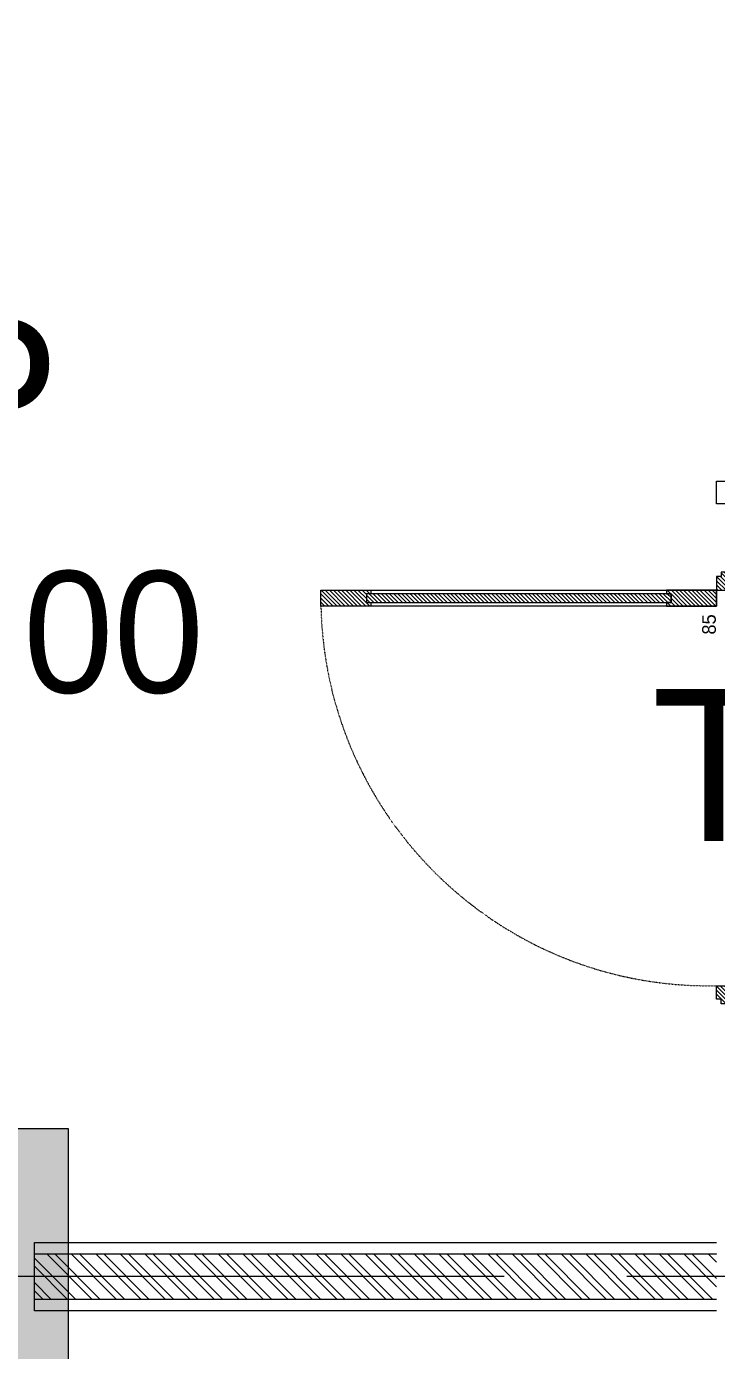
# Model space of a CAD drawing. Header units: millimetres. Extents: x -280308 to 6402717, y -14 to 2073074.
# Drawn here: x 1847 to 3364, y 737211 to 740124 of the extents above; entities that cross this region are included whole.
import ezdxf
from ezdxf.enums import TextEntityAlignment as Align

# ---------------------------------------------------------------- set-up
doc = ezdxf.new("R2010")
doc.units = ezdxf.units.MM
doc.linetypes.add('ACAD_ISO03W100', pattern=[30, 12, -18])
doc.linetypes.add('ACAD_ISO08W100', pattern=[36, 24, -3, 6, -3])
doc.layers.get('0').update_dxf_attribs({"lineweight": 0})
for name, color, linetype, lineweight in [('_Door & Window', 1, 'Continuous', 0), ('A-ALINE-3', 111, 'Continuous', 15), ('A-ALINE-6', 117, 'Continuous', 9), ('A-ANNOTATION', 144, 'Continuous', 0), ('A-Furn', 250, 'Continuous', 0), ('ARSIR', 251, 'Continuous', 0), ('Struktur', 80, 'Continuous', 20)]:
    doc.layers.add(name, color=color, linetype=linetype, lineweight=lineweight)
doc.layers.add('A-FILL-1', color=7, linetype='Continuous', lineweight=0, true_color=0x454545)
doc.layers.add('A-TEXT', color=254, linetype='Continuous')
doc.styles.add('Annotative', font='arial.ttf', dxfattribs={"height": 1.25})
doc.styles.add('CENTURY', font='GOTHIC.TTF')
doc.styles.get("Standard").update_dxf_attribs({"font": 'arial.ttf'})

# ---------------------------------------------------------------- blocks, each defined once
blk = doc.blocks.new('*U539')
at = {"layer": 'A-ANNOTATION', "linetype": 'ACAD_ISO08W100', "ltscale": 0.25}
blk.add_lwpolyline([(0, -7.641116442098833), (0, -228.3481600789117)], dxfattribs=at)
at = {"layer": 'A-TEXT'}
blk.add_attdef('N', text='', height=0.9, dxfattribs=at).set_placement((0, 2.75), align=Align.MIDDLE_CENTER)
blk = doc.blocks.new('A$Cf37525da')
at = {"color": 124, "xscale": -360.0000000000001, "yscale": 360.0000000000001, "zscale": 360.0000000000001, "rotation": 270}
blk.add_blockref('*U539', (4643.796520509466, -19600), dxfattribs=at)
blk = doc.blocks.new('A$Ca4ca9c0b')
at = {"layer": 'A-Furn'}
h = blk.add_hatch(dxfattribs=at)
h.set_pattern_fill('ANSI31', color=256, scale=2, angle=540, style=0)
h.set_pattern_definition([(225, (109566.3125288526, -240668.4215420193), (4.490128060534577, -4.490128060534577), [])])
h.paths.add_polyline_path([(10.000000012893, 1020.000000003551), (10.000000012893, 910.0000000035507), (2.000000012863893, 910.0000000035507), (2.000000012892997, 920.0000000034343), (-16.999999987107, 920.0000000034343), (-16.999999987107, 910.0000000035507), (-24.999999987107, 910.0000000035507), (-24.999999987107, 1020.000000003551)])
h = blk.add_hatch(dxfattribs=at)
h.set_pattern_fill('ANSI31', color=256, scale=2, angle=540, style=0)
h.set_pattern_definition([(225, (109566.3125288526, -240568.4215420193), (4.490128060534577, -4.490128060534577), [])])
h.paths.add_polyline_path([(2.000000012892997, 920.0000000034343), (-16.99999999941792, 920.0000000034343), (-16.99999999941792, 250.0000000005239), (2.000000012892997, 250.0000000005239)])
h = blk.add_hatch(dxfattribs=at)
h.set_pattern_fill('ANSI31', color=256, scale=2, angle=540, style=0)
h.set_pattern_definition([(225, (110170.8596176268, -240618.421542007), (4.490128060534577, -4.490128060534577), [])])
h.paths.add_polyline_path([(10.00000000058208, 150.0000000004075), (10.00000000058208, 260.0000000004075), (2.000000000552973, 260.0000000003492), (2.000000000582077, 250.0000000005239), (-16.99999999941792, 250.0000000005239), (-16.99999999941792, 260.0000000004075), (-24.99999999941792, 260.0000000004075), (-24.99999999941792, 150.0000000004075)])
h = blk.add_hatch(dxfattribs=at)
h.set_pattern_fill('ANSI31', color=256, scale=2, angle=540, style=0)
h.set_pattern_definition([(225, (109716.3125288529, -240669.6019526039), (4.490128060534577, -4.490128060534577), [])])
h.paths.add_polyline_path([(-889.999999998603, -5.820766091346741e-11), (-889.9999999986321, 9.999999999941792), (-899.9999999986321, 9.999999999941792), (-899.9999999986321, 139.9999999998254), (-889.9999999986321, 139.9999999998254), (-889.999999998603, 149.9999999997672), (-859.9999999993306, 150.0000000004075), (-859.9999999993597, 115.0000000077416), (-849.9999999993597, 115.0000000077416), (-849.9999999987485, 0)])
h = blk.add_hatch(dxfattribs=at)
h.set_pattern_fill('ANSI31', color=256, scale=2, angle=540, style=0)
h.set_pattern_definition([(225, (109566.3125288529, -240669.6019526039), (4.490128060534577, -4.490128060534577), [])])
h.paths.add_polyline_path([(39.99999999985448, -5.820766091346741e-11), (39.99999999988358, 9.999999999941792), (49.99999999988358, 9.999999999941792), (49.99999999988358, 139.9999999998254), (39.99999999988358, 139.9999999998254), (39.99999999985448, 149.9999999997672), (10.00000000058208, 150.0000000004075), (10.00000000061118, 115.0000000077416), (6.111804395914078e-10, 115.0000000077416), (0, 0)])
at = {"layer": '_Door & Window'}
for points in [[(10.000000012893, 1020.000000003551), (10.000000012893, 910.0000000035507), (2.000000012863893, 910.0000000035507), (2.000000012892997, 920.0000000034343), (-16.999999987107, 920.0000000034343), (-16.999999987107, 910.0000000035507), (-24.999999987107, 910.0000000035507), (-24.999999987107, 1020.000000003551), (10.000000012893, 1020.000000003551)], [(10.00000000058208, 150.0000000004075), (10.00000000058208, 260.0000000004075), (2.000000000552973, 260.0000000003492), (2.000000000582077, 250.0000000005239), (-16.99999999941792, 250.0000000005239), (-16.99999999941792, 260.0000000004075), (-24.99999999941792, 260.0000000004075), (-24.99999999941792, 150.0000000004075), (10.00000000058208, 150.0000000004075)], [(-889.999999998603, -5.820766091346741e-11), (-889.9999999986321, 9.999999999941792), (-899.9999999986321, 9.999999999941792), (-899.9999999986321, 139.9999999998254), (-889.9999999986321, 139.9999999998254), (-889.999999998603, 149.9999999997672), (-859.9999999993306, 150.0000000004075), (-859.9999999993597, 115.0000000077416), (-849.9999999993597, 115.0000000077416), (-849.9999999987485, 0), (-889.999999998603, -5.820766091346741e-11)], [(39.99999999985448, -5.820766091346741e-11), (39.99999999988358, 9.999999999941792), (49.99999999988358, 9.999999999941792), (49.99999999988358, 139.9999999998254), (39.99999999988358, 139.9999999998254), (39.99999999985448, 149.9999999997672), (10.00000000058208, 150.0000000004075), (10.00000000061118, 115.0000000077416), (6.111804395914078e-10, 115.0000000077416), (0, 0), (39.99999999985448, -5.820766091346741e-11)]]:
    blk.add_lwpolyline(points, dxfattribs=at)
blk.add_lwpolyline([(10.00000000058208, 150.0000000004075), (-24.999999987107, 150.0000000004075), (-24.999999987107, 1020.000000003551), (10.00000000058208, 1020.000000003551)], close=True, dxfattribs=at)
at = {"layer": '_Door & Window', "linetype": 'ACAD_ISO03W100', "ltscale": 0.02}
blk.add_arc((-6.929301123745972, 166.9526288348716), 853.2391276210273, 91.21474571532441, 181.138459278602, dxfattribs=at)
at = {"layer": 'A-Furn'}
blk.add_lwpolyline([(2.000000012892997, 920.0000000034343), (-16.99999999941792, 920.0000000034343), (-16.99999999941792, 250.0000000005239), (2.000000012892997, 250.0000000005239)], close=True, dxfattribs=at)
at = {"layer": 'Defpoints', "ltscale": 0.25, "insert": (-87.73789995184052, 181.5505102498573), "char_height": 30.00000000000001, "attachment_point": 1, "style": 'CENTURY'}
blk.add_mtext_dynamic_manual_height_columns('85', width=78.46666834107602, gutter_width=750.0000000000001, heights=[0], dxfattribs=at)
blk = doc.blocks.new('A$C7136d0a8')
at = {"layer": 'A-FILL-1', "ltscale": 0.25}
h = blk.add_hatch(dxfattribs=at)
h.set_pattern_fill('ANSI32', color=256, scale=4, angle=989.9999999999999)
h.set_pattern_definition([(315, (-208078.7091970865, -96974.2521005565), (26.94076836320753, 26.9407683632074), []), (315, (-208078.7091970865, -96992.21262055647), (26.94076836320753, 26.9407683632074), [])])
h.paths.add_polyline_path([(28317.19504911962, -35007.62378640706), (28317.19504911962, -35107.62378640706), (29817.19504976083, -35107.62378640694), (29817.19504976083, -35007.62378640694)])
at = {"layer": 'A-ALINE-3', "linetype": 'Continuous'}
blk.add_lwpolyline([(29817.19504976072, -35107.62378640694), (28317.19504911962, -35107.62378640706), (28317.19504911962, -35007.62378640706), (29817.19504976072, -35007.62378640694)], dxfattribs=at)
at = {"layer": 'A-ALINE-6'}
blk.add_lwpolyline([(29817.19504976072, -33357.62378640554), (29817.19504976083, -33307.62378640694), (29967.19504976083, -33307.62378640694), (29967.19504976072, -33357.62378640554)], close=True, dxfattribs=at)
blk.add_lwpolyline([(29817.19504976072, -35132.62378640694), (28317.19504911962, -35132.62378640706), (28317.19504911962, -34982.62378640706), (29817.19504976072, -34982.62378640694)], dxfattribs=at)
at = {"ltscale": 0.25, "rotation": 90}
blk.add_blockref('A$Ca4ca9c0b', (29967.19504976072, -33557.62378640694), dxfattribs=at)
blk = doc.blocks.new('A$Cbf319c8c')
at = {"layer": 'ARSIR', "linetype": 'ByBlock', "lineweight": -2, "ltscale": 0.25}
h = blk.add_hatch(color=256, dxfattribs=at)
h.dxf.hatch_style = 1
h.paths.add_polyline_path([(30150.00000000151, 3799.99999999709), (30550.00000000151, 3799.99999999709), (30550.00000000151, 4399.99999999709), (30150.00000000151, 4399.99999999709)])
h.paths.add_polyline_path([(30100.00000000151, 1900), (30600.00000000151, 1900), (30600.00000000151, 2400), (30100.00000000151, 2400)])
h.paths.add_polyline_path([(44850.00000000326, 1899.99999999837), (45350.00000000326, 1899.99999999837), (45350.00000000326, 2399.99999999837), (44850.00000000326, 2399.99999999837)])
h.paths.add_polyline_path([(39100.00000000163, 1900), (39600.00000000163, 1900), (39600.00000000163, 2400), (39100.00000000163, 2400)])
h.paths.add_polyline_path([(53775.00000000489, 20275.02921883157), (54425.00000000489, 20275.02921883157), (54425.00000000489, 19625.02921883157), (53775.00000000489, 19625.02921883157)])
h.paths.add_polyline_path([(53775.00000000489, 25.02921882993542), (54425.00000000489, 25.02921882993542), (54425.00000000489, 675.0292188299354), (53775.00000000489, 675.0292188299354)])
h.paths.add_polyline_path([(49775.00000000489, 20275.02921883157), (50425.00000000489, 20275.02921883157), (50425.00000000489, 19625.02921883157), (49775.00000000489, 19625.02921883157)])
h.paths.add_polyline_path([(49775.00000000489, 25.02921882993542), (50425.00000000489, 25.02921882993542), (50425.00000000489, 675.0292188299354), (49775.00000000489, 675.0292188299354)])
h.paths.add_polyline_path([(44775.00000000489, 20275.02921883482), (45425.00000000489, 20275.02921883482), (45425.00000000489, 19625.02921883482), (44775.00000000489, 19625.02921883482)])
h.paths.add_polyline_path([(44775.00000000489, 25.02921883319505), (45425.00000000489, 25.02921883319505), (45425.00000000489, 675.029218833195), (44775.00000000489, 675.029218833195)])
h.paths.add_polyline_path([(39025.00000000326, 20275.0292188332), (39675.00000000326, 20275.0292188332), (39675.00000000326, 19625.0292188332), (39025.00000000326, 19625.0292188332)])
h.paths.add_polyline_path([(39025.00000000326, 25.02921883156523), (39675.00000000326, 25.02921883156523), (39675.00000000326, 675.0292188315652), (39025.00000000326, 675.0292188315652)])
h.paths.add_polyline_path([(33025.00000000326, 20275.02921883482), (33675.00000000326, 20275.02921883482), (33675.00000000326, 19625.02921883482), (33025.00000000326, 19625.02921883482)])
h.paths.add_polyline_path([(33025.00000000326, 25.02921883319505), (33675.00000000326, 25.02921883319505), (33675.00000000326, 675.029218833195), (33025.00000000326, 675.029218833195)])
h.paths.add_polyline_path([(27025.00000000326, 20275.02921883482), (27675.00000000326, 20275.02921883482), (27675.00000000326, 19625.02921883482), (27025.00000000326, 19625.02921883482)])
h.paths.add_polyline_path([(27025.00000000326, 25.02921883319505), (27675.00000000326, 25.02921883319505), (27675.00000000326, 675.029218833195), (27025.00000000326, 675.029218833195)])
h.paths.add_polyline_path([(21025.00000000326, 20275.0292188332), (21675.00000000326, 20275.0292188332), (21675.00000000326, 19625.0292188332), (21025.00000000326, 19625.0292188332)])
h.paths.add_polyline_path([(21025.00000000326, 25.02921883156523), (21675.00000000326, 25.02921883156523), (21675.00000000326, 675.0292188315652), (21025.00000000326, 675.0292188315652)])
h.paths.add_polyline_path([(15025.00000000326, 20275.0292188332), (15675.00000000326, 20275.0292188332), (15675.00000000326, 19625.0292188332), (15025.00000000326, 19625.0292188332)])
h.paths.add_polyline_path([(15025.00000000326, 25.02921883156523), (15675.00000000326, 25.02921883156523), (15675.00000000326, 675.0292188315652), (15025.00000000326, 675.0292188315652)])
h.paths.add_polyline_path([(27150.00000000151, 3950), (27550.00000000151, 3950), (27550.00000000151, 4450), (27150.00000000151, 4450)])
h.paths.add_polyline_path([(4025.00000000163, 19625.0292188332), (4675.00000000163, 19625.0292188332), (4675.00000000163, 20275.0292188332), (4025.00000000163, 20275.0292188332)])
h.paths.add_polyline_path([(9025.00000000163, 19625.0292188332), (9675.00000000163, 19625.0292188332), (9675.00000000163, 20275.0292188332), (9025.00000000163, 20275.0292188332)])
h.paths.add_polyline_path([(0, 19600), (700, 19600), (700, 20300), (0, 20300)])
h.paths.add_polyline_path([(4025.00000000163, 25.02921883319505), (4675.00000000163, 25.02921883319505), (4675.00000000163, 675.029218833195), (4025.00000000163, 675.029218833195)])
h.paths.add_polyline_path([(9025.00000000163, 25.02921883319505), (9675.00000000163, 25.02921883319505), (9675.00000000163, 675.029218833195), (9025.00000000163, 675.029218833195)])
h.paths.add_polyline_path([(0, 0), (700, 0), (700, 700), (0, 700)])
h.paths.add_polyline_path([(4025.00000000163, 5925.029218833195), (4675.00000000163, 5925.029218833195), (4675.00000000163, 6575.029218833195), (4025.00000000163, 6575.029218833195)])
h.paths.add_polyline_path([(9025.00000000163, 5925.029218833195), (9675.00000000163, 5925.029218833195), (9675.00000000163, 6575.029218833195), (9025.00000000163, 6575.029218833195)])
h.paths.add_polyline_path([(53750.00000000326, 13699.99999999837), (54450.00000000326, 13699.99999999837), (54450.00000000326, 14399.99999999837), (53750.00000000326, 14399.99999999837)])
h.paths.add_polyline_path([(53750.00000000326, 5899.99999999674), (54450.00000000326, 5899.99999999674), (54450.00000000326, 6599.99999999674), (53750.00000000326, 6599.99999999674)])
h.paths.add_polyline_path([(49750.00000000326, 13699.99999999837), (50450.00000000326, 13699.99999999837), (50450.00000000326, 14399.99999999837), (49750.00000000326, 14399.99999999837)])
h.paths.add_polyline_path([(49750.00000000326, 5899.99999999674), (50450.00000000326, 5899.99999999674), (50450.00000000326, 6599.99999999674), (49750.00000000326, 6599.99999999674)])
h.paths.add_polyline_path([(44750.00000000326, 13699.99999999837), (45450.00000000326, 13699.99999999837), (45450.00000000326, 14399.99999999837), (44750.00000000326, 14399.99999999837)])
h.paths.add_polyline_path([(44750.00000000326, 5899.99999999674), (45450.00000000326, 5899.99999999674), (45450.00000000326, 6599.99999999674), (44750.00000000326, 6599.99999999674)])
h.paths.add_polyline_path([(39000.00000000163, 13700), (39700.00000000163, 13700), (39700.00000000163, 14400), (39000.00000000163, 14400)])
h.paths.add_polyline_path([(39000.00000000163, 5899.99999999837), (39700.00000000163, 5899.99999999837), (39700.00000000163, 6599.99999999837), (39000.00000000163, 6599.99999999837)])
h.paths.add_polyline_path([(33000.00000000163, 13700.00000000163), (33700.00000000163, 13700.00000000163), (33700.00000000163, 14400.00000000163), (33000.00000000163, 14400.00000000163)])
h.paths.add_polyline_path([(33000.00000000163, 5900), (33700.00000000163, 5900), (33700.00000000163, 6600), (33000.00000000163, 6600)])
h.paths.add_polyline_path([(27000.00000000163, 13700.00000000163), (27700.00000000163, 13700.00000000163), (27700.00000000163, 14400.00000000163), (27000.00000000163, 14400.00000000163)])
h.paths.add_polyline_path([(27000.00000000163, 5900), (27700.00000000163, 5900), (27700.00000000163, 6600), (27000.00000000163, 6600)])
h.paths.add_polyline_path([(21000.00000000163, 13700), (21700.00000000163, 13700), (21700.00000000163, 14400), (21000.00000000163, 14400)])
h.paths.add_polyline_path([(21000.00000000163, 5899.99999999837), (21700.00000000163, 5899.99999999837), (21700.00000000163, 6599.99999999837), (21000.00000000163, 6599.99999999837)])
h.paths.add_polyline_path([(4000, 13700.00000000163), (4700, 13700.00000000163), (4700, 14400.00000000163), (4000, 14400.00000000163)])
h.paths.add_polyline_path([(0, 13700.00000000163), (700, 13700.00000000163), (700, 14400.00000000163), (0, 14400.00000000163)])
h.paths.add_polyline_path([(0, 5900), (700, 5900), (700, 6600), (0, 6600)])
h.paths.add_polyline_path([(9000, 13700.00000000163), (9700, 13700.00000000163), (9700, 14400.00000000163), (9000, 14400.00000000163)])
h.paths.add_polyline_path([(15000.00000000163, 13700), (15700.00000000163, 13700), (15700.00000000163, 14400), (15000.00000000163, 14400)])
h.paths.add_polyline_path([(15000.00000000163, 5899.99999999837), (15700.00000000163, 5899.99999999837), (15700.00000000163, 6599.99999999837), (15000.00000000163, 6599.99999999837)])
at = {"layer": 'Struktur', "color": 0, "linetype": 'ByBlock', "lineweight": -2, "ltscale": 0.25}
blk.add_lwpolyline([(9025.00000000163, 25.02921883319505), (9675.00000000163, 25.02921883319505), (9675.00000000163, 675.029218833195), (9025.00000000163, 675.029218833195)], close=True, dxfattribs=at)

msp = doc.modelspace()

# ---------------------------------------------------------------- block references
at = {"ltscale": 0.25}
msp.add_blockref('A$Cf37525da', (46364.38112143151, 756973.6805034413), dxfattribs=at)

# ---------------------------------------------------------------- texts
at = {"layer": 'A-TEXT', "ltscale": 0.25, "char_height": 267.3000000000001, "attachment_point": 1, "style": 'Annotative'}
for s, width, insert in [('\\pxqc;{\\fCentury Gothic|b0|i0|c0|p34;\\H1.25x;R. VIP\\P\\H0.8x;FFL %%P 0.000}', 5332.382491281935, (-1391.389774847805, 739482.5382461976)), ('{\\fCentury Gothic|b0|i0|c0|p34;\\H1.25x;TOILET}', 2019.994415469216, (3222.325449458978, 738666.4098922191))]:
    msp.add_mtext_dynamic_manual_height_columns(s, width=width, gutter_width=1670.625, heights=[0], dxfattribs=dict(at, insert=insert))

# ---------------------------------------------------------------- next in the draw order: block references
at = {"ltscale": 0.25}
msp.add_blockref('A$C7136d0a8', (-26452.79883944316, 772431.3335086829), dxfattribs=at)

# ---------------------------------------------------------------- next in the draw order: block references
msp.add_blockref('A$Cbf319c8c', (-7735.60379032194, 737023.6805034413), dxfattribs=at)

doc.saveas('drawing.dxf')
